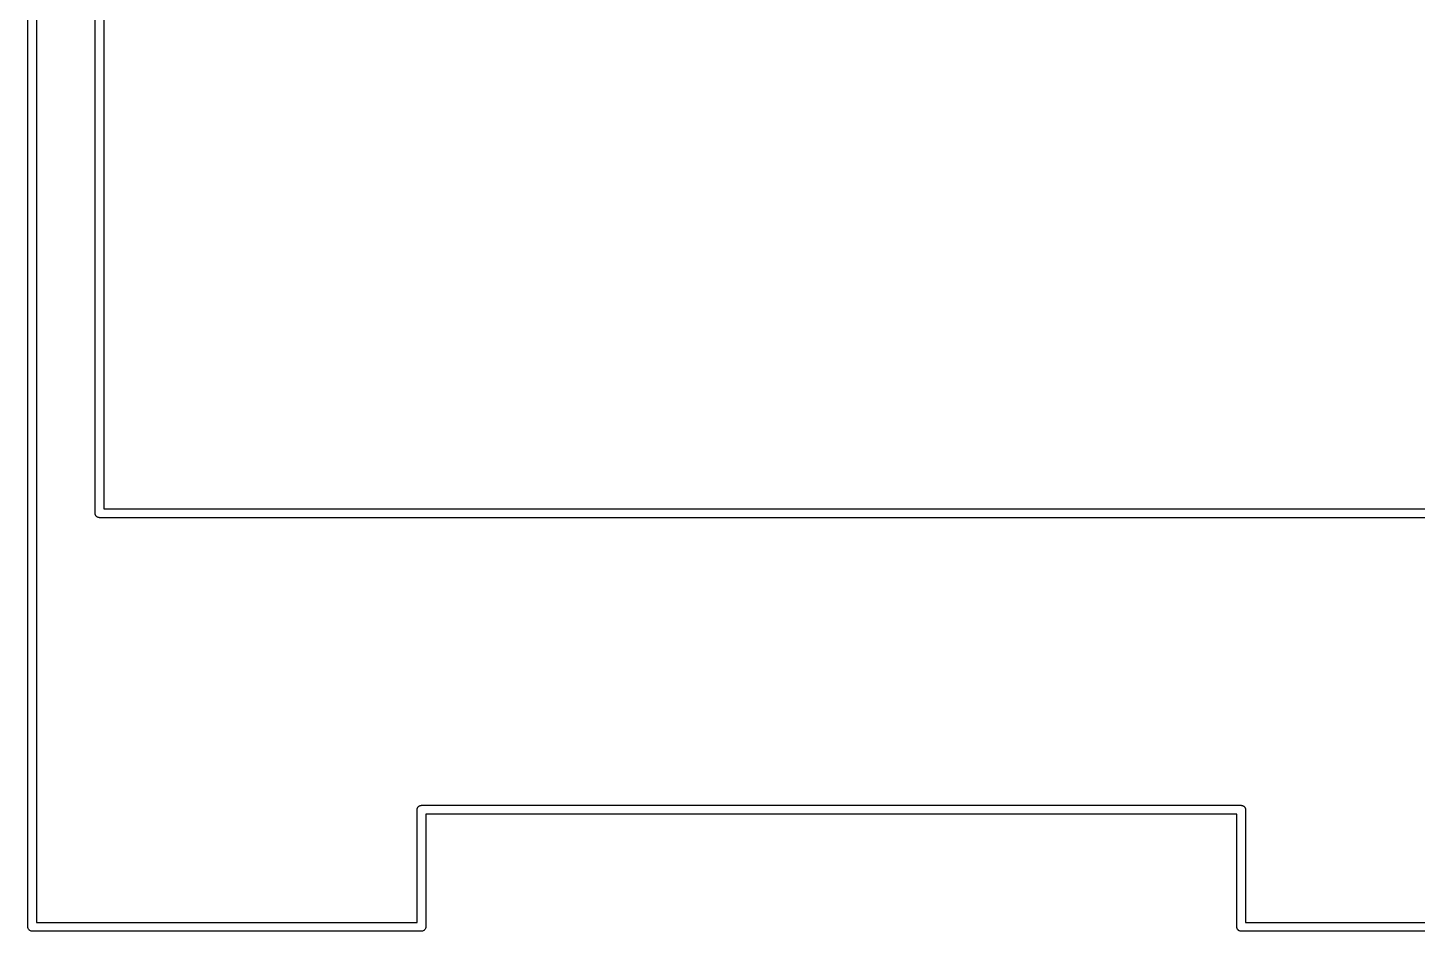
# Model space of a CAD drawing. Extents: x 86 to 333, y -237 to -29.
# Drawn here: x 181.28 to 205.01, y -66.94 to -51.51 of the extents above; entities that cross this region are included whole.
import ezdxf

# ---------------------------------------------------------------- set-up
doc = ezdxf.new("R2010")
doc.units = 0
doc.header["$MEASUREMENT"] = 0
doc.layers.add('BLACK', color=7, linetype='CONTINUOUS')

msp = doc.modelspace()

# ---------------------------------------------------------------- linework, layer by layer
at = {"layer": 'Black'}
for p, q in [((181.275, -66.86), (181.275, -36.16)), ((181.425, -36.235), (181.425, -66.785)), ((182.425, -59.8), (182.425, -43)), ((182.575, -43.075), (182.575, -59.725)), ((182.426, -59.8065), (182.425, -59.8)), ((182.575, -59.725), (207.425, -59.725)), ((182.426, -59.813), (182.426, -59.8065)), ((182.428, -59.8192), (182.426, -59.813)), ((182.43, -59.8257), (182.428, -59.8192)), ((182.433, -59.8313), (182.43, -59.8257)), ((182.435, -59.8375), (182.433, -59.8313)), ((182.439, -59.8425), (182.435, -59.8375)), ((182.443, -59.8482), (182.439, -59.8425)), ((182.448, -59.8524), (182.443, -59.8482)), ((182.452, -59.8575), (182.448, -59.8524)), ((182.457, -59.8607), (182.452, -59.8575)), ((182.463, -59.865), (182.457, -59.8607)), ((182.469, -59.8672), (182.463, -59.865)), ((182.474, -59.8705), (182.469, -59.8672)), ((182.481, -59.8716), (182.474, -59.8705)), ((182.487, -59.8739), (182.481, -59.8716)), ((182.494, -59.8739), (182.487, -59.8739)), ((182.5, -59.875), (182.494, -59.8739)), ((207.5, -59.875), (182.5, -59.875)), ((187.969, -64.7928), (187.974, -64.7895)), ((187.974, -64.7895), (187.981, -64.7884)), ((187.981, -64.7884), (187.987, -64.7861)), ((187.987, -64.7861), (187.994, -64.7861)), ((187.994, -64.7861), (188, -64.785)), ((188, -64.785), (202, -64.785)), ((202, -64.785), (202.006, -64.7861)), ((202.006, -64.7861), (202.013, -64.7861)), ((202.013, -64.7861), (202.019, -64.7884)), ((202.019, -64.7884), (202.026, -64.7895)), ((202.026, -64.7895), (202.031, -64.7928)), ((187.925, -64.86), (187.926, -64.8535)), ((187.925, -66.785), (187.925, -64.86)), ((187.926, -64.847), (187.928, -64.8408)), ((187.926, -64.8535), (187.926, -64.847)), ((187.928, -64.8408), (187.93, -64.8343)), ((187.93, -64.8343), (187.933, -64.8287)), ((187.933, -64.8287), (187.935, -64.8225)), ((187.935, -64.8225), (187.939, -64.8175)), ((187.939, -64.8175), (187.943, -64.8118)), ((187.943, -64.8118), (187.948, -64.8076)), ((187.948, -64.8076), (187.952, -64.8025)), ((187.952, -64.8025), (187.957, -64.7993)), ((187.957, -64.7993), (187.963, -64.795)), ((187.963, -64.795), (187.969, -64.7928)), ((201.925, -64.935), (188.075, -64.935)), ((188.075, -64.935), (188.075, -66.86)), ((201.925, -66.86), (201.925, -64.935)), ((202.031, -64.7928), (202.037, -64.795)), ((202.037, -64.795), (202.043, -64.7993)), ((202.043, -64.7993), (202.048, -64.8025)), ((202.048, -64.8025), (202.052, -64.8076)), ((202.052, -64.8076), (202.057, -64.8118)), ((202.057, -64.8118), (202.061, -64.8175)), ((202.061, -64.8175), (202.065, -64.8225)), ((202.065, -64.8225), (202.067, -64.8287)), ((202.067, -64.8287), (202.07, -64.8343)), ((202.07, -64.8343), (202.072, -64.8408)), ((202.072, -64.8408), (202.074, -64.847)), ((202.074, -64.847), (202.074, -64.8535)), ((202.074, -64.8535), (202.075, -64.86)), ((202.075, -64.86), (202.075, -66.785)), ((181.276, -66.8665), (181.275, -66.86)), ((181.276, -66.873), (181.276, -66.8665)), ((181.278, -66.8792), (181.276, -66.873)), ((181.28, -66.8857), (181.278, -66.8792)), ((181.283, -66.8913), (181.28, -66.8857)), ((181.285, -66.8975), (181.283, -66.8913)), ((181.289, -66.9025), (181.285, -66.8975)), ((181.293, -66.9082), (181.289, -66.9025)), ((181.298, -66.9124), (181.293, -66.9082)), ((181.302, -66.9175), (181.298, -66.9124)), ((181.307, -66.9207), (181.302, -66.9175)), ((181.312, -66.925), (181.307, -66.9207)), ((181.319, -66.9272), (181.312, -66.925)), ((181.425, -66.785), (187.925, -66.785)), ((188.037, -66.925), (188.031, -66.9272)), ((188.043, -66.9207), (188.037, -66.925)), ((188.048, -66.9175), (188.043, -66.9207)), ((188.052, -66.9124), (188.048, -66.9175)), ((188.057, -66.9082), (188.052, -66.9124)), ((188.061, -66.9025), (188.057, -66.9082)), ((188.065, -66.8975), (188.061, -66.9025)), ((188.067, -66.8913), (188.065, -66.8975)), ((188.07, -66.8857), (188.067, -66.8913)), ((188.072, -66.8792), (188.07, -66.8857)), ((188.074, -66.873), (188.072, -66.8792)), ((188.075, -66.86), (188.074, -66.8665)), ((188.074, -66.8665), (188.074, -66.873)), ((201.926, -66.8665), (201.925, -66.86)), ((201.926, -66.873), (201.926, -66.8665)), ((201.928, -66.8792), (201.926, -66.873)), ((201.93, -66.8857), (201.928, -66.8792)), ((201.933, -66.8913), (201.93, -66.8857)), ((201.935, -66.8975), (201.933, -66.8913)), ((201.939, -66.9025), (201.935, -66.8975)), ((201.943, -66.9082), (201.939, -66.9025)), ((201.948, -66.9124), (201.943, -66.9082)), ((201.952, -66.9175), (201.948, -66.9124)), ((201.957, -66.9207), (201.952, -66.9175)), ((201.962, -66.925), (201.957, -66.9207)), ((201.969, -66.9272), (201.962, -66.925)), ((202.075, -66.785), (208.575, -66.785)), ((181.324, -66.9305), (181.319, -66.9272)), ((181.331, -66.9316), (181.324, -66.9305)), ((181.337, -66.9339), (181.331, -66.9316)), ((181.344, -66.9339), (181.337, -66.9339)), ((181.35, -66.935), (181.344, -66.9339)), ((188, -66.935), (181.35, -66.935)), ((188.006, -66.9339), (188, -66.935)), ((188.013, -66.9339), (188.006, -66.9339)), ((188.019, -66.9316), (188.013, -66.9339)), ((188.026, -66.9305), (188.019, -66.9316)), ((188.031, -66.9272), (188.026, -66.9305)), ((201.974, -66.9305), (201.969, -66.9272)), ((201.981, -66.9316), (201.974, -66.9305)), ((201.987, -66.9339), (201.981, -66.9316)), ((201.994, -66.9339), (201.987, -66.9339)), ((202, -66.935), (201.994, -66.9339)), ((208.65, -66.935), (202, -66.935))]:
    msp.add_line(p, q, dxfattribs=at)

doc.saveas('drawing.dxf')
